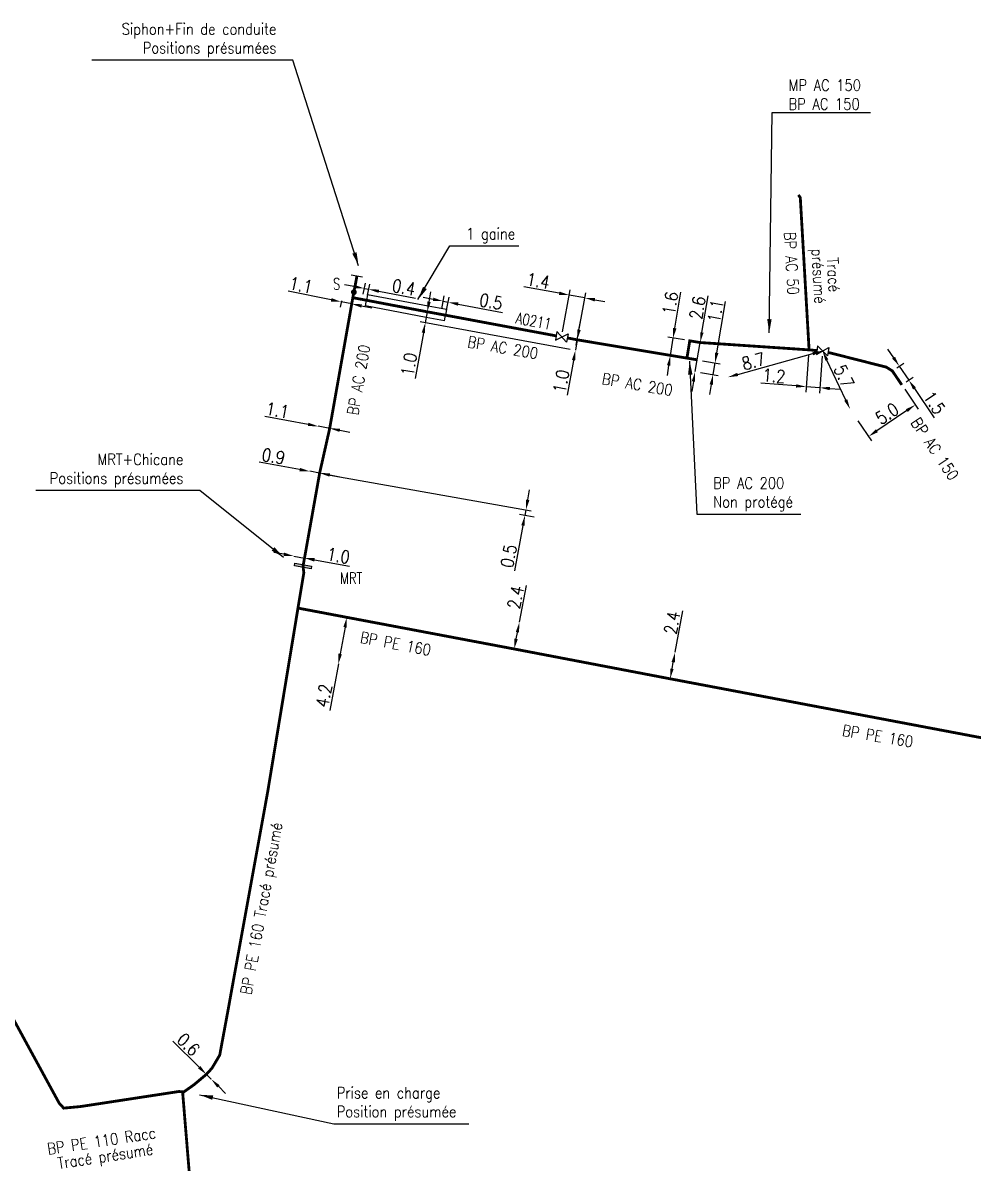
# Model space of a CAD drawing. Header units: millimetres. Extents: x 183997 to 185000, y 127999 to 129007.
# Drawn here: x 184137 to 184221.2, y 128566 to 128666.9 of the extents above; entities that cross this region are included whole.
import ezdxf
from ezdxf.enums import TextEntityAlignment as Align

# ---------------------------------------------------------------- set-up
doc = ezdxf.new("R2010")
doc.units = ezdxf.units.MM
doc.header["$PDMODE"] = 34
for name, pattern in [('L_25_ANP', [2000, 1000, 1000]), ('L_25_AP', [2000, 1000, 1000]), ('L_25_PE', [2000, 1000, 1000]), ('L_RAC_PE', [3.5, 2, -1.5])]:
    doc.linetypes.add(name, pattern=pattern)
doc.layers.get('0').update_dxf_attribs({"linetype": 'CONTINUOUS'})
doc.layers.get('DEFPOINTS').update_dxf_attribs({"linetype": 'CONTINUOUS'})
for name, color, linetype in [('L_150', 1, 'CONTINUOUS'), ('L_170', 7, 'CONTINUOUS'), ('L_300', 7, 'CONTINUOUS'), ('L_340', 7, 'CONTINUOUS'), ('L_400', 7, 'CONTINUOUS')]:
    doc.layers.add(name, color=color, linetype=linetype)
doc.styles.add('G_ROMANS', font='ROMANS.SHX', dxfattribs={"width": 0.75})
doc.styles.get("Standard").update_dxf_attribs({"font": 'romans.shx', "width": 0.85})
doc.dimstyles.get("Standard").update_dxf_attribs({"dimtxt": 1.5, "dimasz": 1.2, "dimexe": 0.625, "dimexo": 0.625, "dimgap": 0.25, "dimtad": 1, "dimdec": 1, "dimzin": 0, "dimdsep": 46, "dimtxsty": 'Standard', "dimcen": -0.5, "dimadec": 0, "dimazin": 0, "dimtfac": 1, "dimtdec": 1, "dimtmove": 0, "dimatfit": 3, "dimfxl": 0, "dimtolj": 1, "dimtzin": 0, "dimarcsym": 0})

# ---------------------------------------------------------------- blocks, each defined once
blk = doc.blocks.new('*D167')
at = {"layer": 'DEFPOINTS', "color": 0, "linetype": 'Continuous', "transparency": 16777216}
for p in [(184214.9, 128634.89), (184210.75, 128632.09), (184211.95, 128630.32)]:
    blk.add_point(p, dxfattribs=at)
at = {"layer": 'L_150', "color": 0, "linetype": 'Continuous', "lineweight": -2, "transparency": 16777216}
for p, q in [((184215.16, 128634.5), (184216.35, 128632.73)), ((184215.35, 128632.62), (184212.69, 128630.83)), ((184211.02, 128631.7), (184212.21, 128629.94))]:
    blk.add_line(p, q, dxfattribs=at)
at = {"layer": 'L_150', "color": 0, "linetype": 'Continuous', "transparency": 16777216}
for points in [[(184215.26, 128632.74), (184215.43, 128632.49), (184216.09, 128633.12)], [(184212.61, 128630.95), (184212.78, 128630.7), (184211.95, 128630.32)]]:
    blk.add_solid(points, dxfattribs=at)
at = {"layer": 'L_150', "color": 0, "linetype": 'Continuous', "transparency": 16777216, "insert": (184213.6, 128632.34), "char_height": 1.125, "attachment_point": 5, "rotation": 34.0356}
blk.add_mtext('\\A1;5.0', dxfattribs=at)
blk = doc.blocks.new('*D168')
at = {"layer": 'DEFPOINTS', "color": 0, "linetype": 'Continuous', "transparency": 16777216}
for p in [(184214.06, 128636.13), (184214.9, 128634.89), (184215.52, 128635.31)]:
    blk.add_point(p, dxfattribs=at)
at = {"layer": 'L_150', "color": 0, "linetype": 'Continuous', "lineweight": -2, "transparency": 16777216}
for p, q in [((184214.18, 128637.3), (184213.67, 128638.05)), ((184214.45, 128636.4), (184215.07, 128636.82)), ((184214.68, 128636.55), (184215.52, 128635.31)), ((184215.29, 128635.15), (184215.91, 128635.57)), ((184216.02, 128634.56), (184217.78, 128631.96))]:
    blk.add_line(p, q, dxfattribs=at)
at = {"layer": 'L_150', "color": 0, "linetype": 'Continuous', "transparency": 16777216}
for points in [[(184214.3, 128637.38), (184214.05, 128637.22), (184214.68, 128636.55)], [(184216.15, 128634.65), (184215.9, 128634.48), (184215.52, 128635.31)]]:
    blk.add_solid(points, dxfattribs=at)
at = {"layer": 'L_150', "color": 0, "linetype": 'Continuous', "transparency": 16777216, "insert": (184217.78, 128633.31), "char_height": 1.125, "attachment_point": 5, "rotation": 304.0356}
blk.add_mtext('\\A1;1.5', dxfattribs=at)
blk = doc.blocks.new('*D169')
at = {"layer": 'DEFPOINTS', "color": 0, "transparency": 16777216}
for p in [(184207.88, 128637.9), (184207.88, 128637.9), (184199.5, 128635.57)]:
    blk.add_point(p, dxfattribs=at)
at = {"layer": 'L_300', "color": 0, "lineweight": -2, "transparency": 16777216}
blk.add_line((184200.37, 128635.81), (184207.02, 128637.66), dxfattribs=at)
at = {"layer": 'L_300', "color": 0, "transparency": 16777216}
for points in [[(184206.98, 128637.8), (184207.06, 128637.51), (184207.88, 128637.9)], [(184200.33, 128635.96), (184200.41, 128635.67), (184199.5, 128635.57)]]:
    blk.add_solid(points, dxfattribs=at)
at = {"layer": 'L_300', "color": 0, "transparency": 16777216, "insert": (184201.76, 128636.98), "char_height": 1.125, "attachment_point": 5, "rotation": 15.4703}
blk.add_mtext('\\A1;8.7', dxfattribs=at)
blk = doc.blocks.new('*D170')
at = {"layer": 'DEFPOINTS', "color": 0, "transparency": 16777216}
for p in [(184207.88, 128637.9), (184207.88, 128637.9), (184210.32, 128632.74)]:
    blk.add_point(p, dxfattribs=at)
at = {"layer": 'L_300', "color": 0, "lineweight": -2, "transparency": 16777216}
blk.add_line((184209.93, 128633.55), (184208.27, 128637.08), dxfattribs=at)
at = {"layer": 'L_300', "color": 0, "transparency": 16777216}
for points in [[(184208.4, 128637.15), (184208.13, 128637.02), (184207.88, 128637.9)], [(184210.07, 128633.62), (184209.8, 128633.49), (184210.32, 128632.74)]]:
    blk.add_solid(points, dxfattribs=at)
at = {"layer": 'L_300', "color": 0, "transparency": 16777216, "insert": (184209.78, 128635.64), "char_height": 1.125, "attachment_point": 5, "rotation": 295.2525}
blk.add_mtext('\\A1;5.7', dxfattribs=at)
blk = doc.blocks.new('*D171')
at = {"layer": 'DEFPOINTS', "color": 0, "linetype": 'Continuous', "transparency": 16777216}
for p in [(184206.69, 128637.99), (184207.88, 128637.9), (184207.64, 128634.64)]:
    blk.add_point(p, dxfattribs=at)
at = {"layer": 'L_150', "color": 0, "linetype": 'Continuous', "lineweight": -2, "transparency": 16777216}
for p, q in [((184206.65, 128637.52), (184206.41, 128634.26)), ((184207.85, 128637.43), (184207.6, 128634.17)), ((184205.54, 128634.8), (184202.41, 128635.04)), ((184207.64, 128634.64), (184206.44, 128634.73)), ((184208.53, 128634.57), (184209.43, 128634.5))]:
    blk.add_line(p, q, dxfattribs=at)
at = {"layer": 'L_150', "color": 0, "linetype": 'Continuous', "transparency": 16777216}
for points in [[(184205.55, 128634.95), (184205.53, 128634.65), (184206.44, 128634.73)], [(184208.55, 128634.72), (184208.52, 128634.42), (184207.64, 128634.64)]]:
    blk.add_solid(points, dxfattribs=at)
at = {"layer": 'L_150', "color": 0, "linetype": 'Continuous', "transparency": 16777216, "insert": (184203.58, 128635.7), "char_height": 1.125, "attachment_point": 5, "rotation": 355.6527}
blk.add_mtext('\\A1;1.2', dxfattribs=at)
blk = doc.blocks.new('L_340_17')
at = {"linetype": 'Continuous'}
blk.add_hatch(color=0, dxfattribs=at).paths.add_polyline_path([(0.125, 0.75), (-0.125, 0.75), (-0.125, -0.75), (0.125, -0.75)])
at = {"color": 0, "linetype": 'Continuous'}
blk.add_lwpolyline([(-0.125, 0.75), (0.125, 0.75), (0.125, -0.75), (-0.125, -0.75)], close=True, dxfattribs=at)
at = {"color": 0, "linetype": 'Continuous', "width": 0.75}
for tag, height, flags, p in [('MRT', 1, 8, (0, 2.5)), ('DEF_LEG', 1.2, 3, (0, -5)), ('DEF_COUP', 1.2, 3, (0, -7.5)), ('DEF_TYPE', 1.2, 3, (0, -10))]:
    blk.add_attdef(tag, text='', height=height, dxfattribs=dict(at, flags=flags)).set_placement(p, align=Align.MIDDLE)
blk = doc.blocks.new('L_300_11')
at = {"color": 0, "linetype": 'Continuous', "const_width": 0.248, "flags": 128}
blk.add_lwpolyline([(-0.13, 0, 1), (0.13, 0, 1)], format="xyb", close=True, dxfattribs=at)
at = {"linetype": 'Continuous', "style": 'G_ROMANS', "width": 0.75}
blk.add_attdef('S', text='', height=1, dxfattribs=at).set_placement((0, 1.35), align=Align.MIDDLE_CENTER)
at = {"color": 0, "linetype": 'Continuous', "width": 0.75, "flags": 3}
for tag, p in [('DEF_LEG', (0, -5)), ('DEF_COUP', (0, -7.5)), ('DEF_TYPE', (0, -10))]:
    blk.add_attdef(tag, text='', height=1.2, dxfattribs=at).set_placement(p, align=Align.MIDDLE)
blk = doc.blocks.new('L_300_09')
at = {"color": 0, "linetype": 'Continuous', "flags": 128}
blk.add_lwpolyline([(0.5, -0.38), (-0.5, 0.38), (-0.5, -0.38), (0.5, 0.38), (0.5, -0.38)], dxfattribs=at)
at = {"color": 0, "linetype": 'Continuous', "width": 0.75}
blk.add_attdef('NUM', text='', height=1, dxfattribs=at).set_placement((0, 1.69), align=Align.MIDDLE_CENTER)
at = {"color": 0, "linetype": 'Continuous', "width": 0.75, "flags": 3}
for tag, p in [('DEF_LEG', (0, -5)), ('DEF_COUP', (0, -7.5)), ('DEF_TYPE', (0, -10))]:
    blk.add_attdef(tag, text='', height=1.2, dxfattribs=at).set_placement(p, align=Align.MIDDLE)
blk = doc.blocks.new('L_340_07')
at = {"color": 0, "linetype": 'Continuous', "const_width": 0.25, "flags": 128}
blk.add_lwpolyline([(0, 0), (0.35, 0)], dxfattribs=at)
at = {"color": 0, "linetype": 'Continuous', "flags": 128}
blk.add_lwpolyline([(0.35, -0.5), (0.35, 0.5)], dxfattribs=at)
at = {"color": 0, "linetype": 'Continuous', "width": 0.75, "flags": 3}
for tag, p in [('DEF_LEG', (0.72, -3.47)), ('DEF_COUP', (0.72, -5.97)), ('DEF_TYPE', (0.72, -8.47))]:
    blk.add_attdef(tag, text='', height=1.2, dxfattribs=at).set_placement(p, align=Align.MIDDLE)
blk = doc.blocks.new('*D675')
at = {"layer": 'DEFPOINTS', "color": 0, "linetype": 'Continuous', "transparency": 16777216}
for p in [(184153.31, 128573.85), (184153.74, 128573.42), (184153.74, 128573.42)]:
    blk.add_point(p, dxfattribs=at)
at = {"layer": 'L_150', "color": 0, "linetype": 'Continuous', "lineweight": -2, "transparency": 16777216}
for p, q in [((184152.68, 128574.48), (184150.35, 128576.8)), ((184153.74, 128573.42), (184153.31, 128573.85)), ((184154.38, 128572.79), (184155.01, 128572.15))]:
    blk.add_line(p, q, dxfattribs=at)
at = {"layer": 'L_150', "color": 0, "linetype": 'Continuous', "transparency": 16777216}
for points in [[(184152.78, 128574.59), (184152.57, 128574.37), (184153.31, 128573.85)], [(184154.48, 128572.89), (184154.27, 128572.68), (184153.74, 128573.42)]]:
    blk.add_solid(points, dxfattribs=at)
at = {"layer": 'L_150', "color": 0, "linetype": 'Continuous', "transparency": 16777216, "insert": (184151.72, 128576.49), "char_height": 1.125, "attachment_point": 5, "rotation": 315.1068}
blk.add_mtext('\\A1;0.6', dxfattribs=at)
blk = doc.blocks.new('*D183')
at = {"layer": 'DEFPOINTS', "color": 0, "linetype": 'Continuous', "transparency": 16777216}
for p in [(184161.06, 128619.73), (184161.06, 128619.73), (184162, 128619.56)]:
    blk.add_point(p, dxfattribs=at)
at = {"layer": 'L_150', "color": 0, "linetype": 'Continuous', "lineweight": -2, "transparency": 16777216}
for p, q in [((184160.18, 128619.89), (184159.29, 128620.06)), ((184161.06, 128619.73), (184162, 128619.56)), ((184162.88, 128619.4), (184165.97, 128618.83))]:
    blk.add_line(p, q, dxfattribs=at)
at = {"layer": 'L_150', "color": 0, "linetype": 'Continuous', "transparency": 16777216}
for points in [[(184160.2, 128620.04), (184160.15, 128619.75), (184161.06, 128619.73)], [(184162.91, 128619.55), (184162.85, 128619.25), (184162, 128619.56)]]:
    blk.add_solid(points, dxfattribs=at)
at = {"layer": 'L_150', "color": 0, "linetype": 'Continuous', "transparency": 16777216, "insert": (184165, 128619.77), "char_height": 1.125, "attachment_point": 5, "rotation": 349.6369}
blk.add_mtext('\\A1;1.0', dxfattribs=at)
blk = doc.blocks.new('*D184')
at = {"layer": 'DEFPOINTS', "color": 0, "linetype": 'Continuous', "transparency": 16777216}
for p in [(184165.35, 128642.79), (184165.25, 128642.24), (184166.28, 128642.61)]:
    blk.add_point(p, dxfattribs=at)
at = {"layer": 'L_150', "color": 0, "linetype": 'Continuous', "lineweight": -2, "transparency": 16777216}
for p, q in [((184164.37, 128642.42), (184160.56, 128643.19)), ((184165.27, 128642.33), (184165.16, 128641.78)), ((184166.18, 128642.06), (184165.25, 128642.24)), ((184166.2, 128642.15), (184166.1, 128641.59)), ((184167.06, 128641.88), (184167.95, 128641.7))]:
    blk.add_line(p, q, dxfattribs=at)
at = {"layer": 'L_150', "color": 0, "linetype": 'Continuous', "transparency": 16777216}
for points in [[(184164.4, 128642.57), (184164.34, 128642.27), (184165.25, 128642.24)], [(184167.09, 128642.03), (184167.03, 128641.73), (184166.18, 128642.06)]]:
    blk.add_solid(points, dxfattribs=at)
at = {"layer": 'L_150', "color": 0, "linetype": 'Continuous', "transparency": 16777216, "insert": (184161.68, 128643.73), "char_height": 1.125, "attachment_point": 5, "rotation": 348.63}
blk.add_mtext('\\A1;1.1', dxfattribs=at)
blk = doc.blocks.new('*D185')
at = {"layer": 'DEFPOINTS', "color": 0, "linetype": 'Continuous', "transparency": 16777216}
for p in [(184165.75, 128614.31), (184165, 128610.18), (184165, 128610.18)]:
    blk.add_point(p, dxfattribs=at)
at = {"layer": 'L_150', "color": 0, "linetype": 'Continuous', "lineweight": -2, "transparency": 16777216}
for p, q in [((184165.59, 128613.43), (184165.16, 128611.07)), ((184165, 128610.18), (184164.24, 128606.07))]:
    blk.add_line(p, q, dxfattribs=at)
at = {"layer": 'L_150', "color": 0, "linetype": 'Continuous', "transparency": 16777216}
for points in [[(184165.44, 128613.46), (184165.74, 128613.4), (184165.75, 128614.31)], [(184165.01, 128611.1), (184165.31, 128611.04), (184165, 128610.18)]]:
    blk.add_solid(points, dxfattribs=at)
at = {"layer": 'L_150', "color": 0, "linetype": 'Continuous', "transparency": 16777216, "insert": (184163.72, 128607.38), "char_height": 1.125, "attachment_point": 5, "rotation": 79.6233}
blk.add_mtext('\\A1;4.2', dxfattribs=at)
blk = doc.blocks.new('*D186')
at = {"layer": 'DEFPOINTS', "color": 0, "linetype": 'Continuous', "transparency": 16777216}
for p in [(184163.2, 128631.23), (184163.2, 128631.23), (184164.23, 128631.04)]:
    blk.add_point(p, dxfattribs=at)
at = {"layer": 'L_150', "color": 0, "linetype": 'Continuous', "lineweight": -2, "transparency": 16777216}
for p, q in [((184162.32, 128631.39), (184158.48, 128632.09)), ((184164.23, 128631.04), (184163.2, 128631.23)), ((184165.12, 128630.88), (184166, 128630.71))]:
    blk.add_line(p, q, dxfattribs=at)
at = {"layer": 'L_150', "color": 0, "linetype": 'Continuous', "transparency": 16777216}
for points in [[(184162.34, 128631.54), (184162.29, 128631.24), (184163.2, 128631.23)], [(184165.15, 128631.02), (184165.09, 128630.73), (184164.23, 128631.04)]]:
    blk.add_solid(points, dxfattribs=at)
at = {"layer": 'L_150', "color": 0, "linetype": 'Continuous', "transparency": 16777216, "insert": (184159.59, 128632.65), "char_height": 1.125, "attachment_point": 5, "rotation": 349.6369}
blk.add_mtext('\\A1;1.1', dxfattribs=at)
blk = doc.blocks.new('*D187')
at = {"layer": 'DEFPOINTS', "color": 0, "linetype": 'Continuous', "transparency": 16777216}
for p in [(184162.46, 128627.24), (184162.46, 128627.24), (184163.34, 128627.08)]:
    blk.add_point(p, dxfattribs=at)
at = {"layer": 'L_150', "color": 0, "linetype": 'Continuous', "lineweight": -2, "transparency": 16777216}
for p, q in [((184161.57, 128627.4), (184157.97, 128628.04)), ((184163.34, 128627.08), (184162.46, 128627.24)), ((184164.23, 128626.92), (184165.12, 128626.76))]:
    blk.add_line(p, q, dxfattribs=at)
at = {"layer": 'L_150', "color": 0, "linetype": 'Continuous', "transparency": 16777216}
for points in [[(184161.6, 128627.54), (184161.55, 128627.25), (184162.46, 128627.24)], [(184164.26, 128627.07), (184164.2, 128626.77), (184163.34, 128627.08)]]:
    blk.add_solid(points, dxfattribs=at)
at = {"layer": 'L_150', "color": 0, "linetype": 'Continuous', "transparency": 16777216, "insert": (184159.25, 128628.57), "char_height": 1.125, "attachment_point": 5, "rotation": 349.8885}
blk.add_mtext('\\A1;0.9', dxfattribs=at)
blk = doc.blocks.new('*D188')
at = {"layer": 'DEFPOINTS', "color": 0, "linetype": 'Continuous', "transparency": 16777216}
for p in [(184174.28, 128642.3), (184174.06, 128641.15), (184174.5, 128641.06)]:
    blk.add_point(p, dxfattribs=at)
at = {"layer": 'L_400', "color": 0, "linetype": 'Continuous', "lineweight": -2, "transparency": 16777216}
for p, q in [((184173.39, 128642.46), (184172.51, 128642.63)), ((184174.15, 128641.61), (184174.37, 128642.76)), ((184174.59, 128641.52), (184174.81, 128642.67)), ((184174.28, 128642.3), (184174.72, 128642.21)), ((184175.6, 128642.05), (184179.55, 128641.3))]:
    blk.add_line(p, q, dxfattribs=at)
at = {"layer": 'L_400', "color": 0, "linetype": 'Continuous', "transparency": 16777216}
for points in [[(184173.42, 128642.61), (184173.37, 128642.32), (184174.28, 128642.3)], [(184175.63, 128642.19), (184175.58, 128641.9), (184174.72, 128642.21)]]:
    blk.add_solid(points, dxfattribs=at)
at = {"layer": 'L_400', "color": 0, "linetype": 'Continuous', "transparency": 16777216, "insert": (184178.52, 128642.26), "char_height": 1.125, "attachment_point": 5, "rotation": 349.2793}
blk.add_mtext('\\A1;0.5', dxfattribs=at)
blk = doc.blocks.new('*D189')
at = {"layer": 'DEFPOINTS', "color": 0, "linetype": 'Continuous', "transparency": 16777216}
for p in [(184167.3, 128643.43), (184167.1, 128642.45), (184167.5, 128642.38)]:
    blk.add_point(p, dxfattribs=at)
at = {"layer": 'L_400', "color": 0, "linetype": 'Continuous', "lineweight": -2, "transparency": 16777216}
for p, q in [((184166.41, 128643.59), (184165.53, 128643.76)), ((184167.19, 128642.91), (184167.39, 128643.89)), ((184167.59, 128642.84), (184167.78, 128643.81)), ((184167.3, 128643.43), (184167.69, 128643.35)), ((184168.58, 128643.19), (184171.84, 128642.57))]:
    blk.add_line(p, q, dxfattribs=at)
at = {"layer": 'L_400', "color": 0, "linetype": 'Continuous', "transparency": 16777216}
for points in [[(184166.44, 128643.74), (184166.39, 128643.45), (184167.3, 128643.43)], [(184168.6, 128643.33), (184168.55, 128643.04), (184167.69, 128643.35)]]:
    blk.add_solid(points, dxfattribs=at)
at = {"layer": 'L_400', "color": 0, "linetype": 'Continuous', "transparency": 16777216, "insert": (184170.79, 128643.53), "char_height": 1.125, "attachment_point": 5, "rotation": 349.3702}
blk.add_mtext('\\A1;0.4', dxfattribs=at)
blk = doc.blocks.new('*D190')
at = {"layer": 'DEFPOINTS', "color": 0, "linetype": 'Continuous', "transparency": 16777216}
for p in [(184186.83, 128642.59), (184184.78, 128639.14), (184185.99, 128637.95)]:
    blk.add_point(p, dxfattribs=at)
at = {"layer": 'L_300', "color": 0, "linetype": 'Continuous', "lineweight": -2, "transparency": 16777216}
for p, q in [((184184.56, 128643.01), (184181.43, 128643.58)), ((184184.86, 128639.6), (184185.53, 128643.31)), ((184186.83, 128642.59), (184185.45, 128642.84)), ((184186.07, 128638.41), (184186.91, 128643.05)), ((184187.71, 128642.43), (184188.6, 128642.27))]:
    blk.add_line(p, q, dxfattribs=at)
at = {"layer": 'L_300', "color": 0, "linetype": 'Continuous', "transparency": 16777216}
for points in [[(184184.59, 128643.15), (184184.54, 128642.86), (184185.45, 128642.84)], [(184187.74, 128642.58), (184187.68, 128642.28), (184186.83, 128642.59)]]:
    blk.add_solid(points, dxfattribs=at)
at = {"layer": 'L_300', "color": 0, "linetype": 'Continuous', "transparency": 16777216, "insert": (184182.69, 128644.11), "char_height": 1.125, "attachment_point": 5, "rotation": 349.645}
blk.add_mtext('\\A1;1.4', dxfattribs=at)
blk = doc.blocks.new('*D191')
at = {"layer": 'DEFPOINTS', "color": 0, "linetype": 'Continuous', "transparency": 16777216}
for p in [(184194.83, 128611.23), (184194.83, 128611.23), (184194.38, 128608.87)]:
    blk.add_point(p, dxfattribs=at)
at = {"layer": 'L_150', "color": 0, "linetype": 'Continuous', "lineweight": -2, "transparency": 16777216}
for p, q in [((184194.83, 128611.23), (184195.52, 128614.88)), ((184194.55, 128609.76), (184194.66, 128610.35))]:
    blk.add_line(p, q, dxfattribs=at)
at = {"layer": 'L_150', "color": 0, "linetype": 'Continuous', "transparency": 16777216}
for points in [[(184194.51, 128610.37), (184194.8, 128610.32), (184194.83, 128611.23)], [(184194.4, 128609.78), (184194.69, 128609.73), (184194.38, 128608.87)]]:
    blk.add_solid(points, dxfattribs=at)
at = {"layer": 'L_150', "color": 0, "linetype": 'Continuous', "transparency": 16777216, "insert": (184194.56, 128613.83), "char_height": 1.125, "attachment_point": 5, "rotation": 79.2072}
blk.add_mtext('\\A1;2.4', dxfattribs=at)
blk = doc.blocks.new('*D192')
at = {"layer": 'DEFPOINTS', "color": 0, "linetype": 'Continuous', "transparency": 16777216}
for p in [(184181.03, 128613.87), (184181.03, 128613.87), (184180.57, 128611.51)]:
    blk.add_point(p, dxfattribs=at)
at = {"layer": 'L_150', "color": 0, "linetype": 'Continuous', "lineweight": -2, "transparency": 16777216}
for p, q in [((184181.03, 128613.87), (184181.66, 128617.13)), ((184180.74, 128612.4), (184180.86, 128612.98))]:
    blk.add_line(p, q, dxfattribs=at)
at = {"layer": 'L_150', "color": 0, "linetype": 'Continuous', "transparency": 16777216}
for points in [[(184180.71, 128613.01), (184181, 128612.96), (184181.03, 128613.87)], [(184180.59, 128612.42), (184180.89, 128612.37), (184180.57, 128611.51)]]:
    blk.add_solid(points, dxfattribs=at)
at = {"layer": 'L_150', "color": 0, "linetype": 'Continuous', "transparency": 16777216, "insert": (184180.7, 128616.08), "char_height": 1.125, "attachment_point": 5, "rotation": 78.9871}
blk.add_mtext('\\A1;2.4', dxfattribs=at)
blk = doc.blocks.new('*D193')
at = {"layer": 'DEFPOINTS', "color": 0, "linetype": 'Continuous', "transparency": 16777216}
for p in [(184196.12, 128638.79), (184194.4, 128637.5), (184195.87, 128637.26)]:
    blk.add_point(p, dxfattribs=at)
at = {"layer": 'L_150', "color": 0, "linetype": 'Continuous', "lineweight": -2, "transparency": 16777216}
for p, q in [((184194.79, 128639.92), (184195.32, 128643.1)), ((184195.66, 128638.87), (184194.19, 128639.11)), ((184194.4, 128637.5), (184194.65, 128639.03)), ((184195.41, 128637.34), (184193.94, 128637.58)), ((184194.25, 128636.61), (184194.11, 128635.72))]:
    blk.add_line(p, q, dxfattribs=at)
at = {"layer": 'L_150', "color": 0, "linetype": 'Continuous', "transparency": 16777216}
for points in [[(184194.65, 128639.94), (184194.94, 128639.89), (184194.65, 128639.03)], [(184194.11, 128636.64), (184194.4, 128636.59), (184194.4, 128637.5)]]:
    blk.add_solid(points, dxfattribs=at)
at = {"layer": 'L_150', "color": 0, "linetype": 'Continuous', "transparency": 16777216, "insert": (184194.39, 128642.12), "char_height": 1.125, "attachment_point": 5, "rotation": 80.7061}
blk.add_mtext('\\A1;1.6', dxfattribs=at)
blk = doc.blocks.new('*D194')
at = {"layer": 'DEFPOINTS', "color": 0, "linetype": 'Continuous', "transparency": 16777216}
for p in [(184197.04, 128638.64), (184196.6, 128636.08), (184196.6, 128636.08)]:
    blk.add_point(p, dxfattribs=at)
at = {"layer": 'L_150', "color": 0, "linetype": 'Continuous', "lineweight": -2, "transparency": 16777216}
for p, q in [((184197.2, 128639.53), (184197.76, 128642.76)), ((184196.6, 128636.08), (184197.04, 128638.64)), ((184196.44, 128635.19), (184196.29, 128634.3))]:
    blk.add_line(p, q, dxfattribs=at)
at = {"layer": 'L_150', "color": 0, "linetype": 'Continuous', "transparency": 16777216}
for points in [[(184197.05, 128639.55), (184197.34, 128639.5), (184197.04, 128638.64)], [(184196.3, 128635.22), (184196.59, 128635.16), (184196.6, 128636.08)]]:
    blk.add_solid(points, dxfattribs=at)
at = {"layer": 'L_150', "color": 0, "linetype": 'Continuous', "transparency": 16777216, "insert": (184196.81, 128641.71), "char_height": 1.125, "attachment_point": 5, "rotation": 80.1662}
blk.add_mtext('\\A1;2.6', dxfattribs=at)
blk = doc.blocks.new('*D195')
at = {"layer": 'DEFPOINTS', "color": 0, "linetype": 'Continuous', "transparency": 16777216}
for p in [(184186.15, 128638.88), (184185.99, 128637.95), (184185.99, 128637.95)]:
    blk.add_point(p, dxfattribs=at)
at = {"layer": 'L_150', "color": 0, "linetype": 'Continuous', "lineweight": -2, "transparency": 16777216}
for p, q in [((184186.31, 128639.77), (184186.48, 128640.66)), ((184186.15, 128638.88), (184185.99, 128637.95)), ((184185.82, 128637.06), (184185.26, 128633.97))]:
    blk.add_line(p, q, dxfattribs=at)
at = {"layer": 'L_150', "color": 0, "linetype": 'Continuous', "transparency": 16777216}
for points in [[(184186.17, 128639.8), (184186.46, 128639.74), (184186.15, 128638.88)], [(184185.68, 128637.09), (184185.97, 128637.04), (184185.99, 128637.95)]]:
    blk.add_solid(points, dxfattribs=at)
at = {"layer": 'L_150', "color": 0, "linetype": 'Continuous', "transparency": 16777216, "insert": (184184.73, 128635.21), "char_height": 1.125, "attachment_point": 5, "rotation": 79.7355}
blk.add_mtext('\\A1;1.0', dxfattribs=at)
blk = doc.blocks.new('*D196')
at = {"layer": 'DEFPOINTS', "color": 0, "linetype": 'Continuous', "transparency": 16777216}
for p in [(184196.78, 128637.11), (184196.6, 128636.08), (184198.18, 128635.8)]:
    blk.add_point(p, dxfattribs=at)
at = {"layer": 'L_150', "color": 0, "linetype": 'Continuous', "lineweight": -2, "transparency": 16777216}
for p, q in [((184198.51, 128637.72), (184199.3, 128642.28)), ((184197.24, 128637.03), (184198.82, 128636.76)), ((184198.18, 128635.8), (184198.36, 128636.84)), ((184197.06, 128636), (184198.64, 128635.72)), ((184198.03, 128634.92), (184197.87, 128634.03))]:
    blk.add_line(p, q, dxfattribs=at)
at = {"layer": 'L_150', "color": 0, "linetype": 'Continuous', "transparency": 16777216}
for points in [[(184198.37, 128637.75), (184198.66, 128637.7), (184198.36, 128636.84)], [(184197.88, 128634.94), (184198.17, 128634.89), (184198.18, 128635.8)]]:
    blk.add_solid(points, dxfattribs=at)
at = {"layer": 'L_150', "color": 0, "linetype": 'Continuous', "transparency": 16777216, "insert": (184198.4, 128641.44), "char_height": 1.125, "attachment_point": 5, "rotation": 80.1662}
blk.add_mtext('\\A1;1.1', dxfattribs=at)
blk = doc.blocks.new('*D197')
at = {"layer": 'DEFPOINTS', "color": 0, "linetype": 'Continuous', "transparency": 16777216}
for p in [(184163.32, 128627.08), (184181.52, 128623.33), (184182.79, 128623.1)]:
    blk.add_point(p, dxfattribs=at)
at = {"layer": 'L_150', "color": 0, "linetype": 'Continuous', "lineweight": -2, "transparency": 16777216}
for p, q in [((184163.78, 128627), (184182.07, 128623.74)), ((184181.77, 128624.71), (184181.94, 128625.59)), ((184181.61, 128623.82), (184181.52, 128623.33)), ((184181.35, 128622.45), (184180.6, 128618.43)), ((184182.33, 128623.19), (184181.05, 128623.41))]:
    blk.add_line(p, q, dxfattribs=at)
at = {"layer": 'L_150', "color": 0, "linetype": 'Continuous', "transparency": 16777216}
for points in [[(184181.62, 128624.73), (184181.92, 128624.68), (184181.61, 128623.82)], [(184181.2, 128622.47), (184181.5, 128622.42), (184181.52, 128623.33)]]:
    blk.add_solid(points, dxfattribs=at)
at = {"layer": 'L_150', "color": 0, "linetype": 'Continuous', "transparency": 16777216, "insert": (184180.08, 128619.74), "char_height": 1.125, "attachment_point": 5, "rotation": 79.4573}
blk.add_mtext('\\A1;0.5', dxfattribs=at)
blk = doc.blocks.new('*D198')
at = {"layer": 'DEFPOINTS', "color": 0, "linetype": 'Continuous', "transparency": 16777216}
for p in [(184172.87, 128641.36), (184172.69, 128640.38), (184185.99, 128637.95)]:
    blk.add_point(p, dxfattribs=at)
at = {"layer": 'L_150', "color": 0, "linetype": 'Continuous', "lineweight": -2, "transparency": 16777216}
for p, q in [((184173.03, 128642.25), (184173.19, 128643.13)), ((184172.87, 128641.36), (184172.69, 128640.38)), ((184185.52, 128638.03), (184172.23, 128640.46)), ((184172.53, 128639.49), (184171.8, 128635.47))]:
    blk.add_line(p, q, dxfattribs=at)
at = {"layer": 'L_150', "color": 0, "linetype": 'Continuous', "transparency": 16777216}
for points in [[(184172.88, 128642.28), (184173.18, 128642.22), (184172.87, 128641.36)], [(184172.38, 128639.52), (184172.68, 128639.47), (184172.69, 128640.38)]]:
    blk.add_solid(points, dxfattribs=at)
at = {"layer": 'L_150', "color": 0, "linetype": 'Continuous', "transparency": 16777216, "insert": (184171.26, 128636.7), "char_height": 1.125, "attachment_point": 5, "rotation": 79.7355}
blk.add_mtext('\\A1;1.0', dxfattribs=at)

msp = doc.modelspace()

# ---------------------------------------------------------------- linework, layer by layer
at = {"layer": 'L_150', "linetype": 'L_25_AP', "const_width": 0.25, "flags": 128}
for points in [[(184205.74, 128651.71), (184205.91, 128651.47), (184206.69, 128637.99)], [(184161.87, 128618.85), (184162, 128619.56), (184163.34, 128627.08), (184164.23, 128631.04), (184164.23, 128631.04), (184166.28, 128642.61), (184166.37, 128643.1), (184166.58, 128644.18)], [(184184.29, 128639.23), (184174.5, 128641.06), (184172.87, 128641.36), (184172.87, 128641.36), (184172.87, 128641.36), (184167.5, 128642.38), (184166.28, 128642.61)], [(184195.87, 128637.26), (184186.15, 128638.88), (184186.15, 128638.88), (184185.27, 128639.05)], [(184195.87, 128637.26), (184196.12, 128638.79), (184197.04, 128638.64), (184206.69, 128637.99), (184207.39, 128637.93)], [(184208.37, 128637.77), (184213.53, 128636.46), (184214.06, 128636.13), (184214.9, 128634.89)]]:
    msp.add_lwpolyline(points, dxfattribs=at)
at = {"layer": 'L_150', "linetype": 'L_25_ANP', "ltscale": 0.5, "const_width": 0.25}
msp.add_lwpolyline([(184196.78, 128637.11), (184195.87, 128637.26)], dxfattribs=at)
at = {"layer": 'L_150', "linetype": 'L_25_PE', "const_width": 0.25, "flags": 128}
for points in [[(184152.47, 128556.95), (184151.21, 128572.21), (184151.32, 128572.3), (184152.21, 128572.93), (184153.31, 128573.85), (184153.8, 128574.39), (184154.49, 128575.55), (184155.26, 128579.71), (184155.7, 128582.15), (184158.35, 128596.72), (184158.74, 128598.87), (184158.74, 128598.87), (184158.74, 128598.87), (184161.26, 128614.15), (184161.42, 128615.13), (184161.94, 128618.25), (184161.87, 128618.85)], [(184161.42, 128615.13), (184165.75, 128614.31), (184180.57, 128611.51), (184180.57, 128611.51), (184194.38, 128608.87), (184232.83, 128601.59), (184237.26, 128604.64), (184241.72, 128597.59)]]:
    msp.add_lwpolyline(points, dxfattribs=at)
at = {"layer": 'L_170', "linetype": 'L_RAC_PE', "ltscale": 0.5, "const_width": 0.25}
msp.add_lwpolyline([(184151.32, 128572.3), (184150.87, 128572.33), (184142.17, 128571), (184140.67, 128570.86), (184140.27, 128571.3), (184135.23, 128580.55), (184130.03, 128589.39), (184129.32, 128590.7), (184129.21, 128590.9)], dxfattribs=at)
at = {"layer": 'L_400', "color": 7, "linetype": 'CONTINUOUS'}
for p, q in [((184167.59, 128642.87), (184167.5, 128642.38)), ((184172.96, 128641.85), (184167.59, 128642.87)), ((184167.4, 128641.89), (184167.5, 128642.38)), ((184172.78, 128640.87), (184167.4, 128641.89)), ((184174.59, 128641.55), (184172.96, 128641.85)), ((184174.41, 128640.57), (184172.78, 128640.87)), ((184174.41, 128640.57), (184174.5, 128641.06)), ((184174.59, 128641.55), (184174.5, 128641.06))]:
    msp.add_line(p, q, dxfattribs=at)

# ---------------------------------------------------------------- block references
at = {"layer": 'L_300'}
ref = msp.add_blockref('L_300_11', (184166.37, 128643.1), dxfattribs=dict(at, rotation=350.1964291068872))
ref.add_attrib('S', 'S', dxfattribs={"layer": '0', "linetype": 'Continuous', "height": 1, "style": 'G_ROMANS', "width": 0.75}).set_placement((184164.85, 128643.83), align=Align.MIDDLE_CENTER)
ref = msp.add_blockref('L_300_09', (184184.78, 128639.14), dxfattribs=dict(at, rotation=349.4330028982316))
ref.add_attrib('NUM', 'A0211', dxfattribs={"layer": '0', "color": 0, "linetype": 'Continuous', "height": 1, "rotation": 349.433, "width": 0.75}).set_placement((184182.3, 128640.55), align=Align.MIDDLE_CENTER)
at = {"layer": 'L_300', "rotation": 351.8970125194146}
msp.add_blockref('L_300_09', (184207.88, 128637.9), dxfattribs=at)
at = {"layer": 'L_340', "rotation": 80.36941551256936}
msp.add_blockref('L_340_07', (184166.58, 128644.18), dxfattribs=at)
at = {"layer": 'L_340'}
ref = msp.add_blockref('L_340_17', (184161.87, 128618.85), dxfattribs=dict(at, rotation=79.636906064305))
ref.add_attrib('MRT', 'MRT', dxfattribs={"layer": '0', "color": 0, "linetype": 'Continuous', "height": 1, "width": 0.75}).set_placement((184166.14, 128617.78), align=Align.MIDDLE)

# ---------------------------------------------------------------- texts
at = {"layer": 'L_150', "linetype": 'Continuous', "width": 0.85}
for s, rotation, p in [('BP AC 50', 273.3046, (184205.14, 128645.65)), ('présumé', 273.3046, (184207.38, 128644.51)), ('Tracé', 273.3046, (184208.85, 128644.64)), ('BP AC 200', 350.1975, (184179.57, 128638.19)), ('BP AC 200', 80.1196, (184166.79, 128635.33)), ('BP AC 200', 350.1975, (184191.48, 128634.93)), ('BP AC 150', 304.0356, (184217.83, 128629.22)), ('BP PE 160', 349.2904, (184170.07, 128611.98)), ('BP PE 160', 350.5006, (184212.77, 128603.8)), ('BP PE 160 Tracé présumé', 79.7089, (184158.34, 128588.5))]:
    msp.add_text(s, height=1, rotation=rotation, dxfattribs=at).set_placement(p, align=Align.MIDDLE)
at = {"layer": 'L_150', "linetype": 'Continuous', "char_height": 1, "attachment_point": 4}
for s, insert in [('MP AC 150\\PBP AC 150', (184204.87, 128660.59)), ('BP AC 200\\PNon protégé', (184198.19, 128625.2))]:
    msp.add_mtext(s, dxfattribs=dict(at, insert=insert))
at = {"layer": 'L_170', "linetype": 'Continuous', "width": 0.85}
for s, p in [('BP PE 110 Racc', (184139.31, 128566.74)), ('Tracé présumé', (184140.22, 128565.47))]:
    msp.add_text(s, height=1, rotation=8.6491, dxfattribs=at).set_placement(p)
at = {"layer": 'L_170', "linetype": 'Continuous', "insert": (184164.85, 128571.22), "char_height": 1, "attachment_point": 4}
msp.add_mtext('Prise en charge\\PPosition présumée', dxfattribs=at)
at = {"layer": 'L_300', "linetype": 'Continuous', "insert": (184159.51, 128665.4), "char_height": 1, "attachment_point": 6}
msp.add_mtext(' Siphon+Fin de conduite\\PPositions présumées', dxfattribs=at)
at = {"layer": 'L_340', "linetype": 'Continuous', "insert": (184151.27, 128627.3), "char_height": 1, "attachment_point": 6}
msp.add_mtext(' MRT+Chicane\\PPositions présumées', dxfattribs=at)
at = {"layer": 'L_400', "linetype": 'Continuous', "insert": (184176.32, 128648.11), "char_height": 1, "attachment_point": 4}
msp.add_mtext('1 gaine', dxfattribs=at)

# ---------------------------------------------------------------- dimensions: what is measured, and where the dimension line sits
at = {"layer": 'L_150', "linetype": 'Continuous'}
for base, p1, p2, angle, text, picture, middle in [((184165.25, 128642.24), (184166.28, 128642.61), (184165.35, 128642.79), 348.63, '1.1', '*D184', (184161.53, 128642.99)), ((184181.52, 128623.33), (184163.32, 128627.08), (184182.79, 128623.1), 79.4573, '0.5', '*D197', (184180.82, 128619.6))]:
    dim = msp.add_linear_dim(base=base, p1=p1, p2=p2, angle=angle, text=text, dimstyle='Standard', override={"dimscale": 0.75, "dimatfit": 0}, dxfattribs=at)
    dim.commit()
    dim.dimension.update_dxf_attribs({"geometry": picture, "text_midpoint": middle, "dimtype": 160})
for base, p1, p2, angle, override, picture, middle, dimtype in [((184172.69, 128640.38), (184172.87, 128641.36), (184185.99, 128637.95), 79.7355, {"dimscale": 0.75, "dimatfit": 0}, '*D198', (184172, 128636.57), 160), ((184194.39920983, 128637.50062874), (184196.11905962, 128638.78979737), (184195.86873573, 128637.26014448), 80.70606944, {"dimscale": 0.75, "dimatfit": 0}, '*D193', (184195.13471657, 128641.99508601), 160), ((184196.6, 128636.08), (184197.04, 128638.64), (184196.6, 128636.08), 80.1662, {"dimscale": 0.75, "dimatfit": 0}, '*D194', (184197.55, 128641.58), 160), ((184198.18, 128635.8), (184196.78, 128637.11), (184196.6, 128636.08), 80.1662, {"dimscale": 0.75, "dimatfit": 0}, '*D196', (184199.13, 128641.31), 160), ((184185.99, 128637.95), (184186.15, 128638.88), (184185.99, 128637.95), 79.7355, {"dimscale": 0.75, "dimlfac": 1, "dimlunit": 2, "dimatfit": 0}, '*D195', (184185.46, 128635.08), 160), ((184207.64, 128634.64), (184206.69, 128637.99), (184207.88, 128637.9), 175.6527, {"dimscale": 0.75, "dimatfit": 0}, '*D171', (184203.53, 128634.95), 160), ((184215.52, 128635.31), (184214.06, 128636.13), (184214.9, 128634.89), 124.0356, {"dimscale": 0.75, "dimatfit": 0}, '*D168', (184217.15, 128632.89), 160), ((184163.2, 128631.23), (184164.23, 128631.04), (184163.2, 128631.23), 349.6369, {"dimscale": 0.75, "dimatfit": 0}, '*D186', (184159.45, 128631.91), 160), ((184162.46, 128627.24), (184163.34, 128627.08), (184162.46, 128627.24), 349.8885, {"dimscale": 0.75, "dimatfit": 0}, '*D187', (184159.12, 128627.83), 160), ((184161.0619, 128619.7324), (184161.9964, 128619.5615), (184161.0619, 128619.7324), 349.6369, {"dimscale": 0.75, "dimatfit": 0}, '*D183', (184164.8697, 128619.036), 160), ((184181.03, 128613.87), (184180.57, 128611.51), (184181.03, 128613.87), 78.9871, {"dimscale": 0.75}, '*D192', (184181.43, 128615.94), 161), ((184194.83, 128611.23), (184194.38, 128608.87), (184194.83, 128611.23), 79.2072, {"dimscale": 0.75}, '*D191', (184195.29, 128613.69), 161), ((184165, 128610.18), (184165.75, 128614.31), (184165, 128610.18), 79.6233, {"dimscale": 0.75}, '*D185', (184164.46, 128607.24), 160), ((184153.74, 128573.42), (184153.31, 128573.85), (184153.74, 128573.42), 135.1068, {"dimscale": 0.75}, '*D675', (184151.19, 128575.96), 160)]:
    dim = msp.add_linear_dim(base=base, p1=p1, p2=p2, angle=angle, dimstyle='Standard', override=override, dxfattribs=at)
    dim.commit()
    dim.dimension.update_dxf_attribs({"geometry": picture, "text_midpoint": middle, "dimtype": dimtype})
dim = msp.add_linear_dim(base=(184211.95, 128630.32), p1=(184214.9, 128634.89), p2=(184210.75, 128632.09), angle=34.0356, dimstyle='Standard', override={"dimscale": 0.75, "dimatfit": 0}, dxfattribs=at)
dim.commit()
dim.dimension.update_dxf_attribs({"geometry": '*D167', "text_midpoint": (184213.6, 128632.34)})
at = {"layer": 'L_300', "linetype": 'Continuous'}
dim = msp.add_linear_dim(base=(184186.83, 128642.59), p1=(184184.78, 128639.14), p2=(184185.99, 128637.95), angle=169.645, dimstyle='Standard', override={"dimscale": 0.75, "dimatfit": 0}, dxfattribs=at)
dim.commit()
dim.dimension.update_dxf_attribs({"geometry": '*D190', "text_midpoint": (184182.55, 128643.37), "dimtype": 160})
at = {"layer": 'L_300'}
for p1, angle, picture, middle in [((184199.5, 128635.57), 15.4703, '*D169', (184201.96, 128636.26)), ((184210.32, 128632.74), 115.2525, '*D170', (184209.1, 128635.32))]:
    dim = msp.add_linear_dim(base=(184207.88, 128637.9), p1=p1, p2=(184207.88, 128637.9), angle=angle, dimstyle='Standard', override={"dimscale": 0.75}, dxfattribs=at)
    dim.commit()
    dim.dimension.update_dxf_attribs({"geometry": picture, "text_midpoint": middle, "dimtype": 161})
at = {"layer": 'L_400', "linetype": 'Continuous'}
for base, p1, p2, angle, picture, middle in [((184167.3, 128643.43), (184167.5, 128642.38), (184167.1, 128642.45), 349.3702, '*D189', (184170.65, 128642.8)), ((184174.28, 128642.3), (184174.5, 128641.06), (184174.06, 128641.15), 349.2793, '*D188', (184178.38, 128641.52))]:
    dim = msp.add_linear_dim(base=base, p1=p1, p2=p2, angle=angle, dimstyle='Standard', override={"dimscale": 0.75, "dimatfit": 0}, dxfattribs=at)
    dim.commit()
    dim.dimension.update_dxf_attribs({"geometry": picture, "text_midpoint": middle, "dimtype": 160})

# ---------------------------------------------------------------- leaders
at = {"layer": 'L_150', "linetype": 'Continuous', "annotation_type": 0, "has_hookline": 1, "hookline_direction": 0}
for points, text_width in [([(184203.16, 128639.51), (184203.42, 128659.01), (184204.62, 128659.01)], 7.25), ([(184196.11, 128637), (184196.74, 128623.45), (184197.94, 128623.45)], 7.77)]:
    msp.add_leader(points, dimstyle='Standard', dxfattribs=dict(at, text_width=text_width))
at = {"layer": 'L_170', "linetype": 'Continuous', "annotation_type": 0, "has_hookline": 1, "hookline_direction": 0, "text_width": 11.7}
msp.add_leader([(184152.7, 128572.04), (184164.6, 128569.47)], dimstyle='Standard', dxfattribs=at)
at = {"layer": 'L_300', "linetype": 'Continuous', "annotation_type": 0, "has_hookline": 1, "hookline_direction": 1, "text_width": 16.35}
msp.add_leader([(184166.79, 128645.43), (184160.96, 128663.65), (184159.76, 128663.65)], dimstyle='Standard', dxfattribs=at)
at = {"layer": 'L_340', "linetype": 'Continuous', "annotation_type": 0, "has_hookline": 1, "hookline_direction": 1, "text_width": 13.07}
msp.add_leader([(184160.15, 128619.62), (184152.72, 128625.55), (184151.52, 128625.55)], dimstyle='Standard', dxfattribs=at)
at = {"layer": 'L_400', "linetype": 'Continuous', "annotation_type": 0, "has_hookline": 1, "hookline_direction": 0, "text_width": 4.65}
msp.add_leader([(184172.05, 128642.44), (184174.87, 128647.19), (184176.07, 128647.19)], dimstyle='Standard', dxfattribs=at)

doc.saveas('drawing.dxf')
